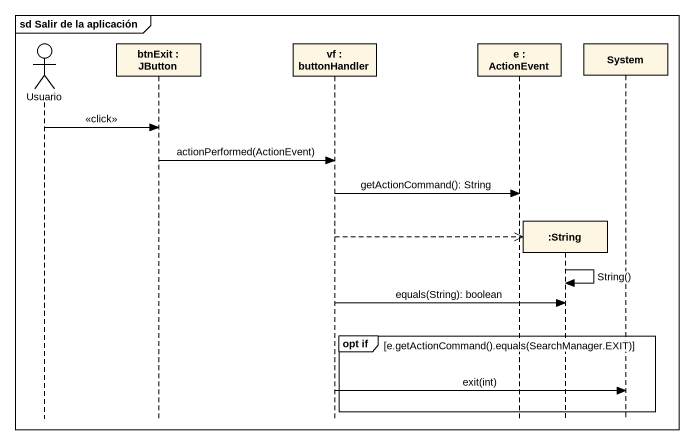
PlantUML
@startuml
mainframe sd Salir de la aplicación
hide footbox
actor Usuario
participant "btnExit : JButton" as btnExit
participant "vf : buttonHandler" as vf
participant "e : ActionEvent" as e
participant ":String" as String
participant System

Usuario -> btnExit : <<click>>
btnExit -> vf : actionPerformed(ActionEvent)
vf -> e : getActionCommand(): String
vf -->> String **
String -> String : String()
vf -> String : equals(String): boolean
group opt if [e.getActionCommand().equals(SearchManager.EXIT)]
  vf -> System : exit(int)
end
@enduml
